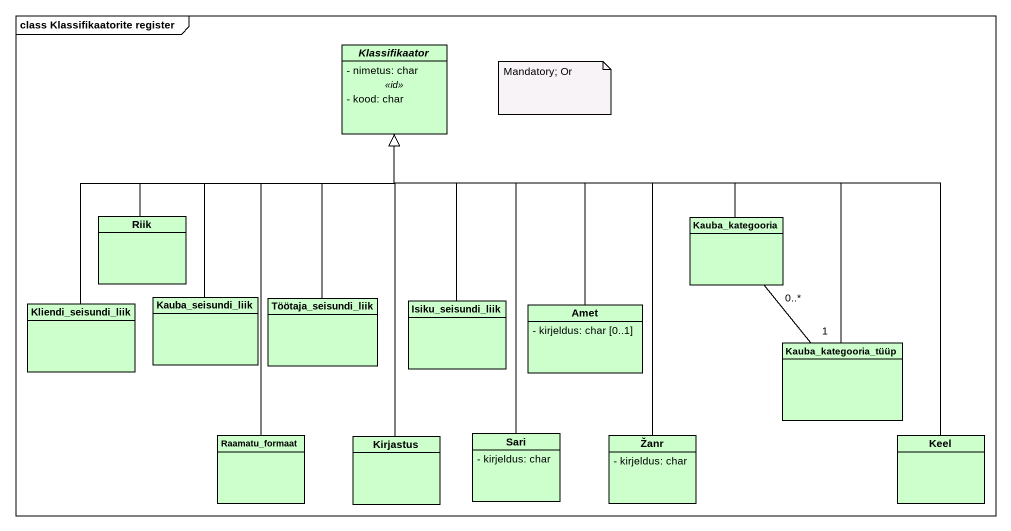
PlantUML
@startuml
mainframe class Klassifikaatorite register
hide circle
hide empty members
skinparam classAttributeIconSize 0
abstract class Klassifikaator #CCFFCC {
  - nimetus: char
  .. <<id>> ..
  - kood: char
}
class Riik #CCFFCC
class Kauba_kategooria #CCFFCC
class Kliendi_seisundi_liik #CCFFCC
class Kauba_seisundi_liik #CCFFCC
class Töötaja_seisundi_liik #CCFFCC
class Isiku_seisundi_liik #CCFFCC
class Amet #CCFFCC {
  - kirjeldus: char [0..1]
}
class Kauba_kategooria_tüüp #CCFFCC
class Raamatu_formaat #CCFFCC
class Kirjastus #CCFFCC
class Sari #CCFFCC {
  - kirjeldus: char
}
class Žanr #CCFFCC {
  - kirjeldus: char
}
class Keel #CCFFCC
Riik -up-|> Klassifikaator
Kauba_kategooria -left-|> Klassifikaator
Kliendi_seisundi_liik -up-|> Klassifikaator
Kauba_seisundi_liik -up-|> Klassifikaator
Töötaja_seisundi_liik -up-|> Klassifikaator
Isiku_seisundi_liik -up-|> Klassifikaator
Amet -up-|> Klassifikaator
Kauba_kategooria_tüüp -up-|> Klassifikaator
Kauba_kategooria_tüüp "1" -up- "0..*" Kauba_kategooria
Raamatu_formaat -up-|> Klassifikaator
Kirjastus -up-|> Klassifikaator
Sari -up-|> Klassifikaator
Žanr -up-|> Klassifikaator
Keel -up-|> Klassifikaator
note as N1
  Mandatory; Or
end note
@enduml
